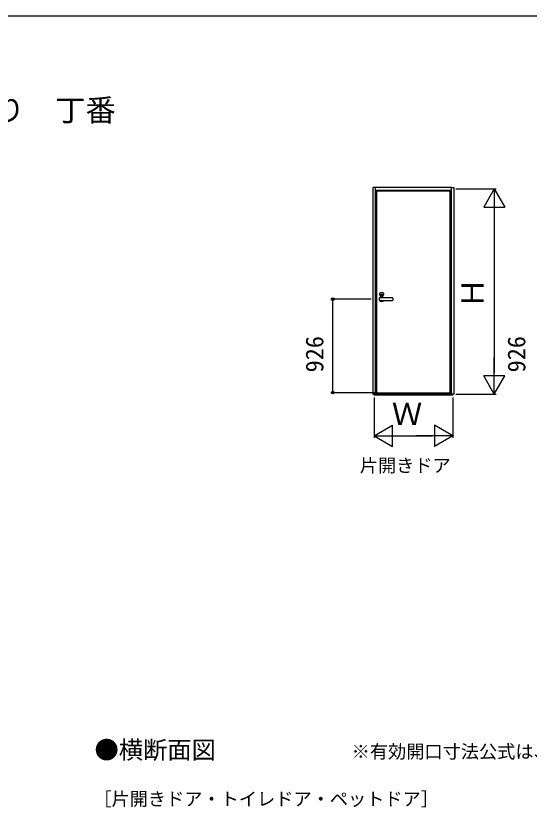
# Model space of a CAD drawing. Units: millimetres, scale not verified. Extents: x -525 to 525, y -783 to 779.
# Drawn here: x -55.6 to 198.4, y 355 to 746.6 of the extents above; entities that cross this region are included whole.
import ezdxf
from ezdxf.enums import TextEntityAlignment as Align

# ---------------------------------------------------------------- set-up
doc = ezdxf.new("R2010")
doc.units = ezdxf.units.MM
doc.header["$LTSCALE"] = 4
for name, color, linetype in [('0-2_USER1', 3, 'Continuous'), ('0-6_YKK_A1', 4, 'Continuous'), ('0-7_YKK_D', 6, 'Continuous'), ('0-8_YKK_ZWAK', 7, 'Continuous')]:
    doc.layers.add(name, color=color, linetype=linetype)
doc.styles.add('ＭＳ ゴシック', font='')
doc.styles.get('ＭＳ ゴシック').set_extended_font_data('MS Gothic')

msp = doc.modelspace()

# ---------------------------------------------------------------- linework, layer by layer
at = {"layer": '0-6_YKK_A1'}
for p, q in [((159.901, 661.6), (122.301, 661.6)), ((122.301, 660.4), (159.901, 660.4)), ((122.651, 660.05), (159.551, 660.05)), ((159.551, 651.388), (159.551, 660.4)), ((159.301, 571.688), (159.301, 646.088)), ((159.551, 571.688), (159.551, 646.088)), ((125.351, 608.474), (125.351, 608.926)), ((125.451, 608.926), (125.351, 608.926)), ((125.351, 608.474), (125.451, 608.474)), ((125.451, 608.474), (125.451, 608.926)), ((124.351, 606.663), (124.351, 606.95)), ((124.351, 606.138), (124.351, 606.663)), ((124.351, 605.85), (124.351, 606.138)), ((130.801, 607), (124.401, 607)), ((124.401, 605.8), (130.801, 605.8)), ((130.851, 606.95), (130.851, 606.663)), ((121.651, 558.8), (121.651, 559.4)), ((122.651, 559.4), (121.651, 559.4)), ((160.551, 558.8), (121.651, 558.8)), ((159.551, 559.575), (122.651, 559.575)), ((122.651, 559.575), (122.651, 559.4)), ((159.551, 559.575), (159.551, 559.4)), ((159.551, 559.4), (160.551, 559.4)), ((160.551, 558.8), (160.551, 559.4))]:
    msp.add_line(p, q, dxfattribs=at)
for points in [[(121.101, 559.4), (122.301, 559.4), (122.301, 661.6), (121.101, 661.6)], [(161.101, 559.4), (159.901, 559.4), (159.901, 661.6), (161.101, 661.6)], [(159.096, 648.638), (159.806, 648.638), (159.806, 651.388), (159.096, 651.388)], [(159.093, 648.563), (159.808, 648.563), (159.808, 648.638), (159.093, 648.638)], [(159.096, 646.088), (159.806, 646.088), (159.806, 648.563), (159.096, 648.563)], [(159.093, 568.863), (159.808, 568.863), (159.808, 568.938), (159.093, 568.938)], [(159.096, 568.938), (159.806, 568.938), (159.806, 571.688), (159.096, 571.688)], [(159.096, 566.388), (159.806, 566.388), (159.806, 568.863), (159.096, 568.863)]]:
    msp.add_lwpolyline(points, close=True, dxfattribs=at)
for points in [[(121.651, 559.4), (122.651, 559.4), (122.651, 660.4)], [(159.301, 651.388), (159.301, 659.8), (122.901, 659.8), (122.901, 560.1), (159.301, 560.1), (159.301, 566.388)], [(130.851, 606.663), (130.851, 606.138), (130.851, 605.85)], [(160.551, 559.4), (159.551, 559.4), (159.551, 566.388)]]:
    msp.add_lwpolyline(points, dxfattribs=at)
for centre, radius in [((125.401, 608.85), 0.95), ((125.401, 608.7), 0.253)]:
    msp.add_circle(centre, radius, dxfattribs=at)
for centre, radius, start, end in [((125.401, 606.4), 1.175, 30.70636, 149.36289), ((125.401, 606.4), 1.175, 153.33134, 206.66866), ((124.401, 606.95), 0.05, 90, 180), ((124.401, 605.85), 0.05, 180, 270), ((125.401, 606.4), 1.175, 210.63711, 329.29364), ((130.801, 606.95), 0.05, 0, 90), ((130.801, 605.85), 0.05, 270, 0)]:
    msp.add_arc(centre, radius, start, end, dxfattribs=at)
at = {"layer": '0-7_YKK_D'}
for p, q in [((162.101, 661.05), (182.101, 661.05)), ((181.101, 661.05), (175.851, 651.957)), ((181.101, 661.05), (186.351, 651.957)), ((181.101, 661.05), (181.101, 642.863)), ((175.851, 651.957), (186.351, 651.957)), ((181.101, 650.55), (181.101, 569.9)), ((120.201, 606.4), (100.201, 606.4)), ((101.201, 560.1), (101.201, 606.4)), ((181.101, 559.4), (181.101, 577.587)), ((181.101, 559.4), (175.851, 568.493)), ((186.351, 568.493), (175.851, 568.493)), ((181.101, 559.4), (186.351, 568.493)), ((121.901, 560.1), (100.201, 560.1)), ((121.651, 557.8), (121.651, 537.8)), ((160.551, 557.8), (160.551, 537.8)), ((162.101, 559.4), (182.101, 559.4)), ((121.651, 538.8), (130.744, 544.05)), ((130.744, 533.55), (130.744, 544.05)), ((160.551, 538.8), (151.457, 544.05)), ((151.457, 544.05), (151.457, 533.55)), ((121.651, 538.8), (130.744, 533.55)), ((121.651, 538.8), (139.837, 538.8)), ((132.151, 538.8), (150.051, 538.8)), ((160.551, 538.8), (142.364, 538.8)), ((160.551, 538.8), (151.457, 533.55))]:
    msp.add_line(p, q, dxfattribs=at)
for centre in [(101.201, 606.4), (101.201, 560.1)]:
    msp.add_circle(centre, 0.637, dxfattribs=at)
at = {"layer": '0-8_YKK_ZWAK'}
msp.add_line((-525, 746.6), (525, 746.6), dxfattribs=at)

# ---------------------------------------------------------------- texts
at = {"layer": '0-2_USER1', "style": 'ＭＳ ゴシック'}
for s, height, p in [('■片開きドア・トイレドア・親子ドア・ペットドア\u30002×4納まり\u3000丁番', 11, (-486.153, 691.14)), ('片開きドア', 6.598, (114.571, 518.819)), ('●横断面図', 8.798, (-16.636, 376.27)), ('※有効開口寸法公式は、枠厚に化粧シート厚も加えて算出しています。', 6.598, (110.541, 377.211)), ('［片開きドア・トイレドア・ペットドア］', 6.598, (-17.25, 353.773))]:
    msp.add_text(s, height=height, dxfattribs=at).set_placement(p, align=Align.BOTTOM_LEFT)
at = {"layer": '0-7_YKK_D', "style": 'ＭＳ ゴシック'}
for s, height, p in [('Ｈ', 11, (179.101, 601.873)), ('926', 8.798, (99.201, 570.159)), ('926', 8.798, (199.101, 570.159))]:
    msp.add_text(s, height=height, rotation=90, dxfattribs=at).set_placement(p, align=Align.BOTTOM_LEFT)
msp.add_text('Ｗ', height=11, dxfattribs=at).set_placement((130.447, 540.8), align=Align.BOTTOM_LEFT)

doc.saveas('drawing.dxf')
